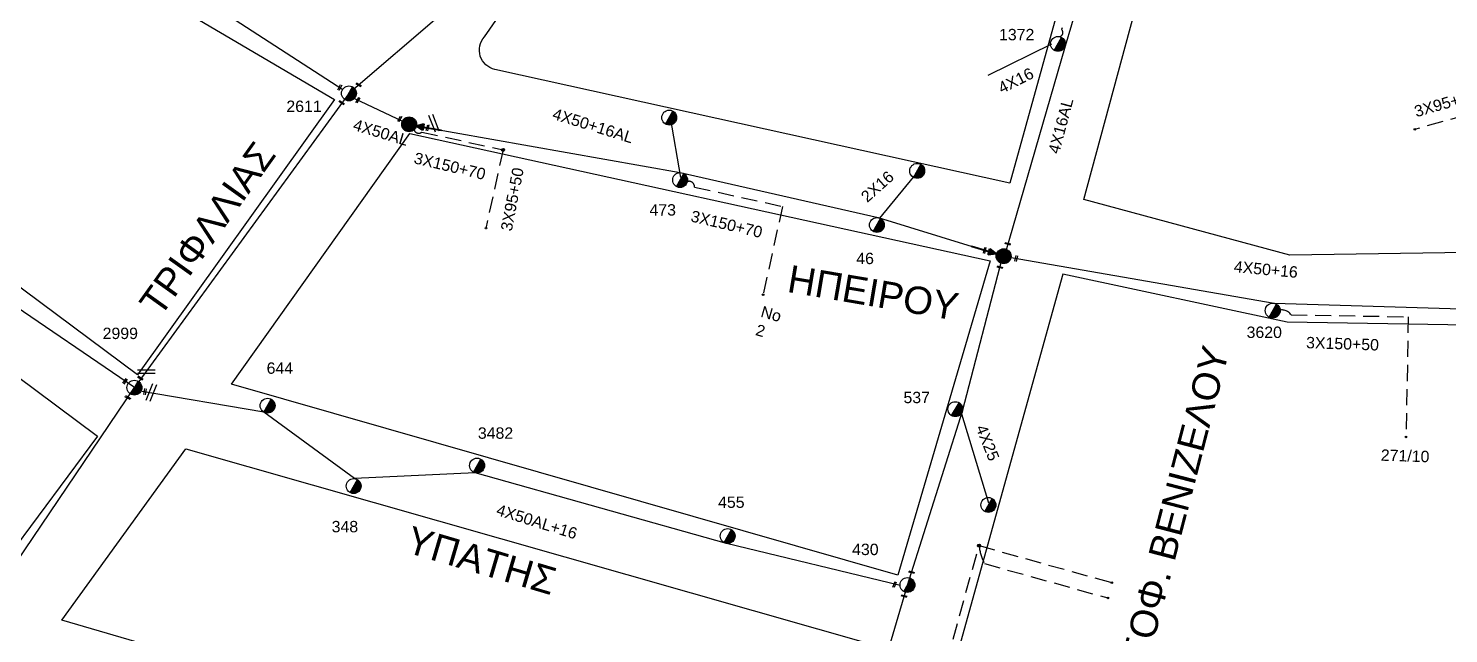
# Model space of a CAD drawing. Header units: millimetres. Extents: x 771 to 3391, y 686 to 1835.
# Drawn here: x 1975.3 to 2200.2, y 1582.1 to 1677.8 of the extents above; entities that cross this region are included whole.
import ezdxf

# ---------------------------------------------------------------- set-up
doc = ezdxf.new("R2010")
doc.units = ezdxf.units.MM
doc.linetypes.add('DASHED', pattern=[19.05, 12.7, -6.35])
for name, color, linetype in [('Άγνωστα', 7, 'Continuous'), ('Γυμνά εναέρια ΧΤ (3Φ)   4x50CU', 7, 'Continuous'), ('Γυμνά εναέρια ΧΤ και ΦΟΠ (3Φ)   4x50+16AL', 7, 'Continuous'), ('Εναέρια παροχή ΧΤ 4x16', 7, 'SYN_LINE'), ('Εναέρια παροχή ΧΤ 4x25', 7, 'SYN_LINE'), ('Επίτονοι', 7, 'Continuous'), ('Καλωδια ΧΤ  3X95+50', 7, 'Continuous'), ('Καλώδια ΧΤ   3x150+50CU', 7, 'DASHED'), ('Καλώδια ΧΤ   3x150+70AL', 7, 'DASHED'), ('Μηχανική τομή', 7, 'Continuous'), ('Στύλος Ξύλινος', 7, 'Continuous'), ('Στύλος Ξύλινος @ 1', 7, 'Continuous'), ('Στύλος ΦΜ', 7, 'Continuous'), ('Στύλος ΦΜ @ 1', 7, 'Continuous'), ('Συνδέσεις', 7, 'Continuous'), ('Συνεστραμμένα ΧΤ   3x70+54.6+25 AL', 7, 'SYN_LINE'), ('Τομή', 7, 'Continuous'), ('Υπόβαθρο ΔΕΗ', 7, 'Continuous'), ('Υπόγεια καλώδια Παροχών ΧΤ   4x16AL', 7, 'DASHED'), ('Υπόγεια καλώδια Παροχών ΧΤ   4x50AL', 7, 'DASHED')]:
    doc.layers.add(name, color=color, linetype=linetype)
doc.styles.add('arial', font='arial.ttf')
doc.styles.get("Standard").update_dxf_attribs({"font": 'arial.ttf'})
doc.linetypes.add('SYN_LINE', pattern='A,0.5,-0.0001,["/\\/\\/\\/",Standard,S=0.1,R=0,X=0,Y=-0.05],-0.25', length=0.7501)

# ---------------------------------------------------------------- blocks, each defined once
blk = doc.blocks.new('ΥΠΑΡΧΩΝ ΤΣΙΜΕΝΤΕΝΙΟΣ ΣΤΥΛΟΣ')
at = {"layer": 'Στύλος ΦΜ'}
blk.add_hatch(color=7, dxfattribs=at).paths.add_polyline_path([(-1.29, -2.28, 0.574793), (2.62, 0, 0.268822), (1.3, 2.27)])
at = {"layer": 'Στύλος ΦΜ', "color": 7}
blk.add_line((-1.29, -2.28), (1.3, 2.27), dxfattribs=at)
blk.add_circle((0, 0), 2.62, dxfattribs=at)
at = {"layer": 'Στύλος ΦΜ', "flags": 4}
for tag, p in [('ΑΡΙΘΜΟΣ', (-4.68, 8.05)), ('ΤΥΠΟΣ', (-4.91, 3.03))]:
    blk.add_attdef(tag, p, '', height=4, dxfattribs=at)
blk = doc.blocks.new('ΜΗΧΑΝΙΚΗ ΤΟΜΗ')
at = {"layer": 'Μηχανική τομή', "ltscale": 40}
for p, q in [((-1.89, 0.78), (1.89, 0.78)), ((1.89, 0), (-1.89, 0))]:
    blk.add_line(p, q, dxfattribs=at)
blk = doc.blocks.new('ΤΟΜΗ')
at = {"layer": 'Τομή', "ltscale": 40}
for p, q in [((-5.68, 0), (5.68, 0)), ((5.68, -2.33), (-5.68, -2.33))]:
    blk.add_line(p, q, dxfattribs=at)
blk = doc.blocks.new('_ΣΥΝΔΕΣΗ')
at = {"layer": 'Συνδέσεις', "linetype": 'SYN_LINE', "ltscale": 40}
blk.add_hatch(color=256, dxfattribs=at).paths.add_polyline_path([(0.5, -0.01, 1), (-0.5, -0.01, 1)])
at = {"layer": 'Συνδέσεις'}
blk.add_circle((0, -0.01), 0.5, dxfattribs=at)
blk = doc.blocks.new('ΥΠΑΡΧΩΝ ΞΥΛΙΝΟΣ ΣΤΥΛΟΣ')
at = {"layer": 'Στύλος Ξύλινος'}
h = blk.add_hatch(color=7, dxfattribs=at)
h.paths.add_polyline_path([(-2.62, 0, 0.270008), (-1.29, -2.28), (1.3, 2.27, 0.576266)])
h.paths.add_polyline_path([(-1.29, -2.28, 0.574793), (2.62, 0, 0.268822), (1.3, 2.27)])
at = {"layer": 'Στύλος Ξύλινος', "color": 7}
blk.add_line((-1.29, -2.28), (1.3, 2.27), dxfattribs=at)
blk.add_circle((0, 0), 2.62, dxfattribs=at)
at = {"layer": 'Στύλος Ξύλινος', "flags": 4}
for tag, p in [('ΑΡΙΘΜΟΣ', (-4.91, 8.6)), ('ΤΥΠΟΣ', (-4.85, 3.39))]:
    blk.add_attdef(tag, p, '', height=4, dxfattribs=at)
blk = doc.blocks.new('ΕΠΙΤΟΝΟΣ')
at = {"layer": 'Επίτονοι', "lineweight": 40, "ltscale": 40}
blk.add_hatch(color=256, dxfattribs=at).paths.add_polyline_path([(-1.13, 6.47), (0, 9.1), (1.13, 6.47)])
for p, q in [((-1.13, 6.47), (0, 9.1)), ((1.13, 6.47), (-1.13, 6.47)), ((-1.13, 6.47), (0, 6.47)), ((0, 9.1), (1.13, 6.47)), ((0, 6.47), (0, 0))]:
    blk.add_line(p, q, dxfattribs=at)

msp = doc.modelspace()

# ---------------------------------------------------------------- linework, layer by layer
at = {"layer": 'Άγνωστα', "color": 2}
for points in [[(2078.67135, 1654.23029), (2077.00226, 1663.72839)], [(2110.16144, 1647.79218), (2115.485, 1654.255)]]:
    msp.add_lwpolyline(points, dxfattribs=at)
at = {"layer": 'Γυμνά εναέρια ΧΤ (3Φ)   4x50CU', "color": 133, "linetype": 'Continuous', "ltscale": 0.2}
msp.add_lwpolyline([(2026.9511, 1666.72278), (2034.56639, 1663.13768)], dxfattribs=at)
at = {"layer": 'Γυμνά εναέρια ΧΤ και ΦΟΠ (3Φ)   4x50+16AL', "color": 2, "linetype": 'Continuous', "ltscale": 0.2}
for points in [[(2158.45561, 1734.51481), (2154.09569, 1721.05105), (2149.50236, 1708.80917), (2139.48248, 1675.02954), (2130.00284, 1642.22146)], [(2036.78915, 1662.41674), (2078.53558, 1655.00287), (2109.89213, 1647.87491), (2129.75342, 1641.77343), (2172.56873, 1634.33801), (2203.91855, 1633.39162), (2229.34348, 1634.56049)], [(1924.81968, 1570.83554), (1968.02294, 1585.39069), (1992.13653, 1620.97653), (1971.09807, 1635.33305), (1952.49494, 1649.80417)]]:
    msp.add_lwpolyline(points, dxfattribs=at)
at = {"layer": 'Γυμνά εναέρια ΧΤ και ΦΟΠ (3Φ)   4x50+16AL', "color": 133, "linetype": 'Continuous', "ltscale": 0.2}
msp.add_lwpolyline([(2147.30823, 1709.55587), (2118.03163, 1714.47834), (2089.84061, 1720.68395), (2068.38869, 1725.33927), (2056.18245, 1693.31941), (2026.10005, 1667.53328), (1992.82843, 1621.92928)], dxfattribs=at)
at = {"layer": 'Γυμνά εναέρια ΧΤ και ΦΟΠ (3Φ)   4x50+16AL', "color": 85, "linetype": 'Continuous', "ltscale": 0.2}
for points in [[(2099.19927, 1537.63353), (2114.53052, 1589.74956), (2123.24079, 1617.26343), (2129.54286, 1641.4146)], [(2113.35373, 1589.66358), (2085.8671, 1596.33487), (2046.05846, 1607.52181), (2026.9628, 1606.57858), (2012.63374, 1617.10648), (1992.72985, 1620.47834)]]:
    msp.add_lwpolyline(points, dxfattribs=at)
at = {"layer": 'Εναέρια παροχή ΧΤ 4x16', "color": 5, "linetype": 'SYN_LINE', "ltscale": 8}
msp.add_lwpolyline([(2127.31338, 1670.44395), (2137.38492, 1675.3715)], dxfattribs=at)
at = {"layer": 'Εναέρια παροχή ΧΤ 4x25', "color": 85, "linetype": 'SYN_LINE', "ltscale": 20}
msp.add_lwpolyline([(2127.41617, 1602.67828), (2122.97964, 1617.31684)], dxfattribs=at)
at = {"layer": 'Καλωδια ΧΤ  3X95+50', "color": 30, "linetype": 'DASHED', "ltscale": 0.2}
msp.add_lwpolyline([(2210.29157, 1666.11843), (2194.7901, 1661.83316)], dxfattribs=at)
at = {"layer": 'Καλωδια ΧΤ  3X95+50', "color": 2, "linetype": 'DASHED', "ltscale": 0.2}
msp.add_lwpolyline([(2050.49828, 1658.60104), (2047.76902, 1646.14788)], dxfattribs=at)
at = {"layer": 'Καλώδια ΧΤ   3x150+50CU', "color": 5, "linetype": 'DASHED', "ltscale": 0.2}
msp.add_lwpolyline([(2161.33094, 1738.55768, -0.55655466), (2161.00544, 1733.21107), (2157.06806, 1721.05215), (2156.41179, 1719.15774), (2152.33564, 1708.29426, -0.329171104), (2145.77954, 1707.75904), (2143.72316, 1700.29862), (2145.08603, 1699.92296), (2138.93943, 1677.62348, -0.602356218), (2138.60682, 1676.51918)], format="xyb", dxfattribs=at)
at = {"layer": 'Καλώδια ΧΤ   3x150+50CU', "color": 2, "linetype": 'DASHED', "ltscale": 0.2}
msp.add_lwpolyline([(2173.15449, 1633.15058, -0.352854347), (2175.26338, 1632.50505), (2193.80413, 1632.18698), (2193.48005, 1613.29568)], format="xyb", dxfattribs=at)
at = {"layer": 'Καλώδια ΧΤ   3x150+50CU', "color": 6, "linetype": 'DASHED', "ltscale": 0.2}
for points in [[(2111.53161, 1544.50102), (2125.86455, 1595.98275)], [(2125.86455, 1595.98275), (2146.87873, 1590.13223)]]:
    msp.add_lwpolyline(points, dxfattribs=at)
msp.add_lwpolyline([(2125.90904, 1595.73286, 0.091911714), (2126.71928, 1593.14731), (2146.22652, 1587.71633)], format="xyb", dxfattribs=at)
at = {"layer": 'Καλώδια ΧΤ   3x150+70AL', "color": 2, "linetype": 'DASHED', "ltscale": 0.2}
for points in [[(2036.41722, 1661.75822, 0.533489841), (2037.64025, 1661.41902), (2050.49828, 1658.60104)], [(2079.57153, 1653.54884, -0.556739904), (2080.81993, 1652.69674), (2094.73316, 1649.6475), (2091.67223, 1635.68093)]]:
    msp.add_lwpolyline(points, format="xyb", dxfattribs=at)
at = {"layer": 'Συνεστραμμένα ΧΤ   3x70+54.6+25 AL', "color": 133, "linetype": 'SYN_LINE', "ltscale": 20}
msp.add_lwpolyline([(1981.93303, 1693.98514), (2005.41538, 1680.90816), (2025.10877, 1668.17408)], dxfattribs=at)
at = {"layer": 'Υπόβαθρο ΔΕΗ'}
msp.add_lwpolyline([(2047.55791, 1676.47353), (2074.00703, 1714.58636), (2143.41375, 1699.17608), (2143.12962, 1698.05307), (2130.75626, 1653.34777), (2049.19746, 1671.33079, -0.575990378), (2047.55791, 1676.47353, -1.204196076)], format="xyb", dxfattribs=at)
for points in [[(2154.48002, 1695.18591), (2197.18641, 1686.72278), (2205.29252, 1681.19947), (2214.85982, 1646.59086), (2213.64907, 1642.50701), (2175.05105, 1641.92854), (2142.43672, 1650.77233), (2154.48002, 1695.18591)], [(1954.08301, 1651.62703), (1980.80725, 1691.87948), (2023.83473, 1666.55072), (1992.62037, 1623.02774), (1954.08301, 1651.62703)], [(2007.50055, 1621.54443), (2035.73185, 1661.17825), (2127.60679, 1641.04282), (2113.02051, 1591.31297), (2007.50055, 1621.54443)], [(1947.61543, 1642.07695), (1986.2892, 1613.29861), (1967.42795, 1587.96899), (1921.01734, 1601.8475), (1947.61543, 1642.07695)], [(2113.14368, 1545.55618), (2194.0702, 1522.08523), (2204.78948, 1547.28419), (2215.99885, 1630.62953), (2174.63274, 1631.33916), (2139.1405, 1638.93281), (2113.14368, 1545.55618)], [(1980.63768, 1584.19316), (2000.26942, 1611.30167), (2110.07818, 1580.02601), (2101.36376, 1548.98077), (1980.63768, 1584.19316)]]:
    msp.add_lwpolyline(points, dxfattribs=at)

# ---------------------------------------------------------------- block references
at = {"layer": 'Επίτονοι'}
for p, xscale, yscale, zscale, rotation in [((2040.76409, 1661.71082), 0.4499999999998181, 0.4499999999998181, 0.4499999999998181, 80.24043999995475), ((2124.65498, 1643.33608), 0.449999999999818, 0.449999999999818, 0.449999999999818, 252.8879621096063)]:
    msp.add_blockref('ΕΠΙΤΟΝΟΣ', p, dxfattribs=dict(at, xscale=xscale, yscale=yscale, zscale=zscale, rotation=rotation))
at = {"layer": 'Μηχανική τομή'}
for p, xscale, yscale, zscale, rotation in [((2024.72453, 1668.41734), 0.249999999999919, 0.249999999999919, 0.249999999999919, 61.16480834444039), ((2027.58044, 1668.80224), 0.25, 0.25, 0.25, 327.3848226578016), ((2024.89696, 1665.98957), 0.25, 0.25, 0.25, 327.3848226578016), ((2027.58764, 1666.43038), 0.249999999999919, 0.249999999999919, 0.249999999999919, 61.16480834444039), ((2034.22176, 1663.44128), 0.249999999999919, 0.249999999999919, 0.249999999999919, 61.16480834444039), ((2038.64713, 1662.07494), 0.249999999999919, 0.249999999999919, 0.249999999999919, 76.51756565834643), ((2130.38577, 1643.65573), 0.2499999999999999, 0.2499999999999999, 0.2499999999999999, 345.9780521669882), ((2126.84526, 1642.66682), 0.249999999999919, 0.249999999999919, 0.249999999999919, 76.51756565834643), ((2131.84135, 1641.39306), 0.249999999999919, 0.249999999999919, 0.249999999999919, 76.51756565834643), ((2129.12142, 1639.93945), 0.2499999999999999, 0.2499999999999999, 0.2499999999999999, 345.9780521669882), ((1990.71806, 1621.94449), 0.249999999999919, 0.249999999999919, 0.249999999999919, 55.83341609765002), ((1993.03195, 1622.40846), 0.25, 0.25, 0.25, 327.3848226578016), ((1991.03983, 1619.32388), 0.2500000000002005, 0.2500000000002005, 0.2500000000002005, 331.5446991727721), ((1993.893, 1620.32141), 0.249999999999919, 0.249999999999919, 0.249999999999919, 80.12118585716144), ((2112.57842, 1589.77718), 0.249999999999919, 0.249999999999919, 0.249999999999919, 68.45138536945211), ((2115.13882, 1591.67104), 0.2499999999999999, 0.2499999999999999, 0.2499999999999999, 345.9780521669882), ((2113.98797, 1587.90524), 0.2499999999999999, 0.2499999999999999, 0.2499999999999999, 345.9780521669882)]:
    msp.add_blockref('ΜΗΧΑΝΙΚΗ ΤΟΜΗ', p, dxfattribs=dict(at, xscale=xscale, yscale=yscale, zscale=zscale, rotation=rotation))
at = {"layer": 'Στύλος Ξύλινος @ 1', "ltscale": 40, "xscale": 0.4499999999998181, "yscale": 0.4499999999998181, "zscale": 0.4499999999998181}
for p in [(2035.63198, 1662.63603), (2129.75115, 1641.77472)]:
    msp.add_blockref('ΥΠΑΡΧΩΝ ΞΥΛΙΝΟΣ ΣΤΥΛΟΣ', p, dxfattribs=at)
at = {"layer": 'Στύλος ΦΜ @ 1', "ltscale": 40}
ref = msp.add_blockref('ΥΠΑΡΧΩΝ ΤΣΙΜΕΝΤΕΝΙΟΣ ΣΤΥΛΟΣ', (2138.35462, 1675.36873), dxfattribs=dict(at, xscale=0.4499999999998181, yscale=0.4499999999998181, zscale=0.4499999999998181))
ref.add_attrib('ΤΥΠΟΣ', '1372', (2129.02046, 1675.94137), dxfattribs={"layer": 'Στύλος ΦΜ', "height": 1.8, "flags": 4})
ref = msp.add_blockref('ΥΠΑΡΧΩΝ ΤΣΙΜΕΝΤΕΝΙΟΣ ΣΤΥΛΟΣ', (2026.09779, 1667.53457), dxfattribs=dict(at, xscale=0.4499999999998181, yscale=0.4499999999998181, zscale=0.4499999999998181))
ref.add_attrib('ΤΥΠΟΣ', '2611', (2016.18895, 1664.59358), dxfattribs={"layer": 'Στύλος ΦΜ', "height": 1.8, "flags": 4})
at = {"layer": 'Στύλος ΦΜ @ 1', "ltscale": 40, "xscale": 0.4499999999998181, "yscale": 0.4499999999998181, "zscale": 0.4499999999998181}
for p in [(2076.80313, 1663.70647), (2116.06603, 1655.27947), (2127.34673, 1602.42622)]:
    msp.add_blockref('ΥΠΑΡΧΩΝ ΤΣΙΜΕΝΤΕΝΙΟΣ ΣΤΥΛΟΣ', p, dxfattribs=at)
at = {"layer": 'Στύλος ΦΜ @ 1', "ltscale": 40}
ref = msp.add_blockref('ΥΠΑΡΧΩΝ ΤΣΙΜΕΝΤΕΝΙΟΣ ΣΤΥΛΟΣ', (2078.53425, 1653.8251), dxfattribs=dict(at, xscale=0.4499999999998181, yscale=0.4499999999998181, zscale=0.4499999999998181))
ref.add_attrib('ΤΥΠΟΣ', '473', (2073.68161, 1648.20512), dxfattribs={"layer": 'Στύλος ΦΜ', "height": 1.8, "flags": 4})
ref = msp.add_blockref('ΥΠΑΡΧΩΝ ΤΣΙΜΕΝΤΕΝΙΟΣ ΣΤΥΛΟΣ', (2109.6834, 1646.71578), dxfattribs=dict(at, xscale=0.4499999999998181, yscale=0.4499999999998181, zscale=0.4499999999998181))
ref.add_attrib('ΤΥΠΟΣ', '46', (2106.42103, 1640.52315), dxfattribs={"layer": 'Στύλος ΦΜ', "height": 1.8, "flags": 4})
ref = msp.add_blockref('ΥΠΑΡΧΩΝ ΤΣΙΜΕΝΤΕΝΙΟΣ ΣΤΥΛΟΣ', (2172.35629, 1633.17956), dxfattribs=dict(at, xscale=0.4499999999998181, yscale=0.4499999999998181, zscale=0.4499999999998181))
ref.add_attrib('ΤΥΠΟΣ', '3620', (2168.21971, 1628.84163), dxfattribs={"layer": 'Στύλος ΦΜ', "height": 1.8, "flags": 4})
ref = msp.add_blockref('ΥΠΑΡΧΩΝ ΤΣΙΜΕΝΤΕΝΙΟΣ ΣΤΥΛΟΣ', (1992.13427, 1620.97782), dxfattribs=dict(at, xscale=0.4499999999998181, yscale=0.4499999999998181, zscale=0.4499999999998181))
ref.add_attrib('ΤΥΠΟΣ', '2999', (1987.09941, 1628.66605), dxfattribs={"layer": 'Στύλος ΦΜ', "height": 1.8, "flags": 4})
ref = msp.add_blockref('ΥΠΑΡΧΩΝ ΤΣΙΜΕΝΤΕΝΙΟΣ ΣΤΥΛΟΣ', (2013.21478, 1618.13095), dxfattribs=dict(at, xscale=0.4499999999998181, yscale=0.4499999999998181, zscale=0.4499999999998181))
ref.add_attrib('ΤΥΠΟΣ', '644', (2013.06382, 1623.16639), dxfattribs={"layer": 'Στύλος ΦΜ', "height": 1.8, "flags": 4})
ref = msp.add_blockref('ΥΠΑΡΧΩΝ ΤΣΙΜΕΝΤΕΝΙΟΣ ΣΤΥΛΟΣ', (2122.10506, 1617.57531), dxfattribs=dict(at, xscale=0.4499999999998181, yscale=0.4499999999998181, zscale=0.4499999999998181))
ref.add_attrib('ΤΥΠΟΣ', '537', (2113.89428, 1618.52426), dxfattribs={"layer": 'Στύλος ΦΜ', "height": 1.8, "flags": 4})
ref = msp.add_blockref('ΥΠΑΡΧΩΝ ΤΣΙΜΕΝΤΕΝΙΟΣ ΣΤΥΛΟΣ', (2046.38661, 1608.65294), dxfattribs=dict(at, xscale=0.4499999999998181, yscale=0.4499999999998181, zscale=0.4499999999998181))
ref.add_attrib('ΤΥΠΟΣ', '3482', (2046.50972, 1612.88851), dxfattribs={"layer": 'Στύλος ΦΜ', "height": 1.8, "flags": 4})
ref = msp.add_blockref('ΥΠΑΡΧΩΝ ΤΣΙΜΕΝΤΕΝΙΟΣ ΣΤΥΛΟΣ', (2026.84815, 1605.4064), dxfattribs=dict(at, xscale=0.4499999999998181, yscale=0.4499999999998181, zscale=0.4499999999998181))
ref.add_attrib('ΤΥΠΟΣ', '348', (2023.36181, 1598.09575), dxfattribs={"layer": 'Στύλος ΦΜ', "height": 1.8, "flags": 4})
ref = msp.add_blockref('ΥΠΑΡΧΩΝ ΤΣΙΜΕΝΤΕΝΙΟΣ ΣΤΥΛΟΣ', (2086.06289, 1597.49625), dxfattribs=dict(at, xscale=0.4499999999998181, yscale=0.4499999999998181, zscale=0.4499999999998181))
ref.add_attrib('ΤΥΠΟΣ', '455', (2084.54044, 1601.955), dxfattribs={"layer": 'Στύλος ΦΜ', "height": 1.8, "flags": 4})
ref = msp.add_blockref('ΥΠΑΡΧΩΝ ΤΣΙΜΕΝΤΕΝΙΟΣ ΣΤΥΛΟΣ', (2114.52826, 1589.75085), dxfattribs=dict(at, xscale=0.4499999999998181, yscale=0.4499999999998181, zscale=0.4499999999998181))
ref.add_attrib('ΤΥΠΟΣ', '430', (2105.76387, 1594.48879), dxfattribs={"layer": 'Στύλος ΦΜ', "height": 1.8, "flags": 4})
at = {"layer": 'Συνδέσεις'}
for p, xscale, yscale, zscale in [((2194.85721, 1661.85171), 0.25, 0.25, 0.25), ((2050.49828, 1658.60104), 0.4777242751394019, 0.4777242751394019, 0.4777242751394019), ((2047.78492, 1646.22041), 0.25, 0.25, 0.25), ((2091.67223, 1635.68093), 0.25, 0.25, 0.25), ((2193.45394, 1613.1765), 0.25, 0.25, 0.25), ((2125.8616, 1595.97217), 0.4777242751394019, 0.4777242751394019, 0.4777242751394019), ((2146.87873, 1590.13223), 0.25, 0.25, 0.25), ((2146.26074, 1587.71179), 0.25, 0.25, 0.25)]:
    msp.add_blockref('_ΣΥΝΔΕΣΗ', p, dxfattribs=dict(at, xscale=xscale, yscale=yscale, zscale=zscale))
at = {"layer": 'Τομή'}
for p, xscale, yscale, zscale, rotation in [((2039.81084, 1662.91776), 0.2499999999999669, 0.2499999999999669, 0.2499999999999669, 291.0156735010899), ((1995.07951, 1620.10642), 0.2499999999998873, 0.2499999999998873, 0.2499999999998873, 248.1909067709115)]:
    msp.add_blockref('ΤΟΜΗ', p, dxfattribs=dict(at, xscale=xscale, yscale=yscale, zscale=zscale, rotation=rotation))
at = {"layer": 'Τομή', "xscale": 0.25, "yscale": 0.25, "zscale": 0.25}
msp.add_blockref('ΤΟΜΗ', (1994.02124, 1623.82302), dxfattribs=at)

# ---------------------------------------------------------------- texts
at = {"ltscale": 40, "char_height": 4, "width": 67.4273804, "attachment_point": 1, "style": 'arial'}
for s, insert, rotation in [('{\\H1.083x;TPIΦΛΛIAΣ}', (1992.68295, 1634.48833), 54.4176447), ('{\\H1.083x;HΠEIPOY}', (2096.04047, 1640.41797), 350.3662678), ('{\\H1.083x;ΣΟΦ. ΒΕΝΙΖΕΛΟΥ}', (2148.40438, 1578.28973), 75.4034053), ('{\\H1.083x;YΠATHΣ}', (2036.0732, 1599.16243), 343.530582)]:
    msp.add_mtext(s, dxfattribs=dict(at, insert=insert, rotation=rotation))
at = {"layer": 'Άγνωστα', "color": 7, "char_height": 1.8, "attachment_point": 1}
for s, gutter_width, insert, rotation in [('3X95+50AL', 12.5, (2194.58713, 1665.48604), 15.9452581), ('3X150+70', 12.5, (2036.67518, 1658.24842), 346.6447932), ('3X95+50', 12.5, (2050.09822, 1645.97698), 79.0391435), ('2X16', 12.5, (2106.96742, 1651.53249), 41.5320983), ('3X150+70', 12.5, (2080.49933, 1649.05797), 346.6447932), ('4X50+16', 12.5, (2166.30986, 1641.05128), 354.7943224), ('3X150+50', 12.5, (2177.67601, 1629.02611), 358.1033148), ('271/10', 1.89054, (2189.50867, 1611.22047), 358.1033148), ('4X50AL+16', 12.5, (2049.80938, 1602.59401), 342.7889616)]:
    msp.add_mtext_dynamic_manual_height_columns(s, width=1.8, gutter_width=gutter_width, heights=[0.04535], dxfattribs=dict(at, insert=insert, rotation=rotation))
at = {"layer": 'Άγνωστα', "color": 7}
note = msp.add_mtext_dynamic_manual_height_columns('Nο ', width=1.8, gutter_width=1.89054, heights=[0.04535, 0], dxfattribs=dict(at, insert=(2088.09848, 1634.94895), char_height=1.8, attachment_point=1, rotation=344.226425))
for column, words in zip(note.columns.linked_columns, ['2']):
    column.text = words
at = {"layer": 'Γυμνά εναέρια ΧΤ και ΦΟΠ (3Φ)   4x50+16AL', "color": 7, "insert": (2058.70608, 1665.24254), "char_height": 1.8, "attachment_point": 1, "rotation": 342.7889616}
msp.add_mtext_dynamic_manual_height_columns('4X50+16AL', width=1.8, gutter_width=12.5, heights=[0.04535], dxfattribs=at)
at = {"layer": 'Εναέρια παροχή ΧΤ 4x16', "color": 7, "insert": (2128.65663, 1669.06209), "char_height": 1.8, "attachment_point": 1, "rotation": 26.634391}
msp.add_mtext_dynamic_manual_height_columns('4X16', width=1.8, gutter_width=12.5, heights=[0.04535], dxfattribs=at)
at = {"layer": 'Εναέρια παροχή ΧΤ 4x25', "color": 7, "insert": (2126.97519, 1615.31903), "char_height": 1.8, "attachment_point": 1, "rotation": 291.7054211}
msp.add_mtext_dynamic_manual_height_columns('4X25', width=1.8, gutter_width=12.5, heights=[0.04535], dxfattribs=at)
at = {"layer": 'Υπόγεια καλώδια Παροχών ΧΤ   4x16AL', "color": 7, "insert": (2136.78427, 1658.31347), "char_height": 1.8, "attachment_point": 1, "rotation": 75.1661382}
msp.add_mtext_dynamic_manual_height_columns('4X16AL', width=1.8, gutter_width=12.5, heights=[0.04535], dxfattribs=at)
at = {"layer": 'Υπόγεια καλώδια Παροχών ΧΤ   4x50AL', "color": 7, "insert": (2027.12816, 1663.50942), "char_height": 1.8, "attachment_point": 1, "rotation": 343.2419751}
msp.add_mtext_dynamic_manual_height_columns('4X50AL', width=1.8, gutter_width=12.5, heights=[0.04535], dxfattribs=at)

doc.saveas('drawing.dxf')
